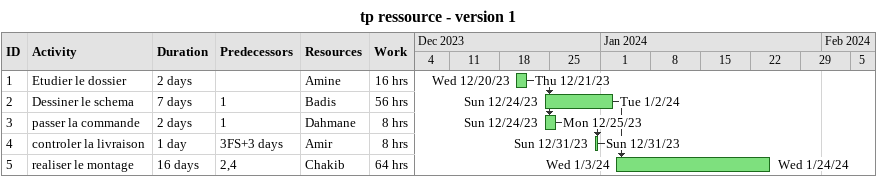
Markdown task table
tp ressource - version 1

| ID | Task | Duration | Start | Finish | Predecessors | Resources | Work (h) |
|---|---|---|---|---|---|---|---|
| 1 | Etudier le dossier | 2d | 2023-12-20 | 2023-12-21 |  | Amine | 16 |
| 2 | Dessiner le schema | 7d | 2023-12-24 | 2024-01-02 | 1 | Badis | 56 |
| 3 | passer la commande | 2d | 2023-12-24 | 2023-12-25 | 1 | Dahmane | 8 |
| 4 | controler la livraison | 1d | 2023-12-31 | 2023-12-31 | 3FS+3d | Amir | 8 |
| 5 | realiser le montage | 16d | 2024-01-03 | 2024-01-24 | 2, 4 | Chakib | 64 |
